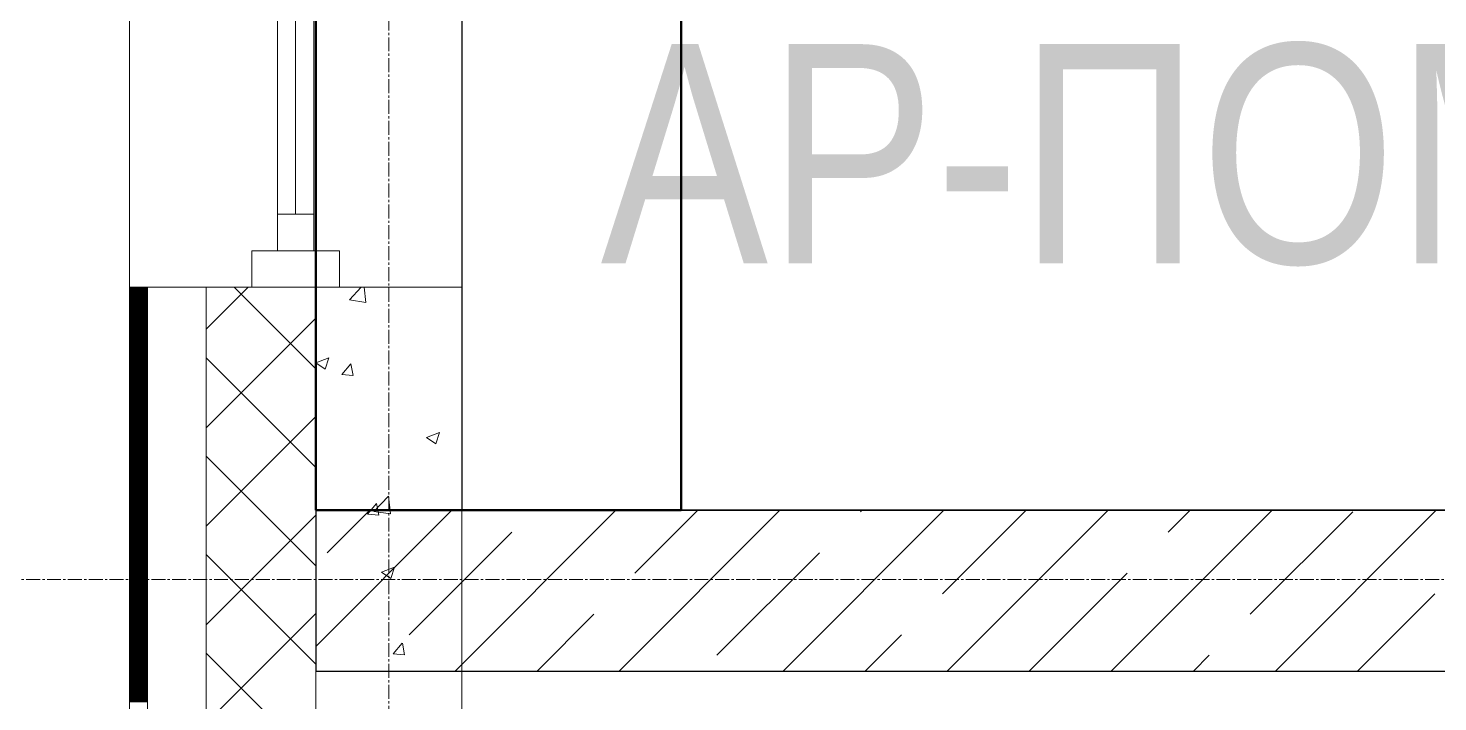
# Model space of a CAD drawing. Header units: millimetres. Extents: x -231292 to 573618, y -153144 to 564035.
# Drawn here: x 8390 to 10319, y -98312 to -97391 of the extents above; entities that cross this region are included whole.
import ezdxf
from ezdxf.enums import TextEntityAlignment as Align

# ---------------------------------------------------------------- set-up
doc = ezdxf.new("R2010")
doc.units = ezdxf.units.MM
doc.linetypes.add('CENTER2', pattern=[28.575, 19.05, -3.175, 3.175, -3.175])
doc.layers.get('0').update_dxf_attribs({"color": 250})
for name, color, linetype, lineweight in [('A-AREA', 250, 'Continuous', 15), ('A-Wall_Материал_Газоблок_Контур', 250, 'Continuous', 0), ('АР_Окна', 250, 'Continuous', 5), ('АР_Стены ЖБ', 250, 'Continuous', 35), ('АР_Стены ПЕНОблок', 250, 'Continuous', 20), ('АР_Тонкая', 250, 'Continuous', 5), ('АР_Утеплитель', 250, 'Continuous', 0), ('АР_Штриховка', 250, 'Continuous', 0), ('РД_Оси_100', 250, 'Continuous', 0)]:
    doc.layers.add(name, color=color, linetype=linetype, lineweight=lineweight)
doc.layers.add('КР_Балки-0.5', color=60, linetype='Continuous', lineweight=50, plot=False)
doc.styles.add('style1', font='ARIALN.TTF')

# ---------------------------------------------------------------- blocks, each defined once
blk = doc.blocks.new('оси_рен')
at = {"layer": 'РД_Оси_100', "color": 251, "linetype": 'CENTER2', "true_color": 0x636466}
blk.add_line((1195652.916, 135558.25), (1195652.916, 223268.25), dxfattribs=at)
blk.add_lwpolyline([(1225207.916, 186613.25), (1190197.958, 186613.25), (1189697.958, 186763.25)], dxfattribs=at)

msp = doc.modelspace()

# ---------------------------------------------------------------- linework, layer by layer
at = {"lineweight": -3}
msp.add_lwpolyline([(21283.458, -80265.283), (8983.458, -80265.283), (8983.458, -98050.283), (21283.458, -98050.283)], close=True, dxfattribs=at)
at = {"layer": 'A-Wall_Материал_Газоблок_Контур', "color": 18, "linetype": 'Continuous', "lineweight": 0, "true_color": 0x000000}
for p, q in [((8528.458, -95345.283), (8528.458, -97745.283)), ((8983.458, -97745.283), (8983.458, -95345.283))]:
    msp.add_line(p, q, dxfattribs=at)
at = {"layer": 'АР_Окна', "color": 18, "linetype": 'Continuous', "lineweight": 5, "true_color": 0x000000}
for p, q in [((8528.458, -95345.283), (8528.458, -97745.283)), ((8983.458, -95345.283), (8983.458, -97745.283)), ((8730.958, -97695.283), (8730.958, -95395.283)), ((8780.958, -95395.283), (8780.958, -97695.283)), ((8755.958, -95445.283), (8755.958, -97645.283)), ((8730.958, -97645.283), (8780.958, -97645.283)), ((8695.958, -97745.283), (8695.958, -97695.283)), ((8695.958, -97695.283), (8815.958, -97695.283)), ((8780.958, -97695.283), (8730.958, -97695.283)), ((8815.958, -97695.283), (8815.958, -97745.283)), ((8815.958, -97745.283), (8695.958, -97745.283))]:
    msp.add_line(p, q, dxfattribs=at)
at = {"layer": 'АР_Стены ЖБ', "color": 18, "linetype": 'Continuous', "lineweight": 30, "true_color": 0x000000}
for p, q in [((8783.458, -98050.283), (8783.458, -98270.283)), ((18517.76, -98050.283), (8783.458, -98050.283)), ((8783.458, -98270.283), (18517.76, -98270.283))]:
    msp.add_line(p, q, dxfattribs=at)
at = {"layer": 'АР_Стены ПЕНОблок', "color": 18, "linetype": 'Continuous', "lineweight": 20, "true_color": 0x000000}
for p, q in [((8983.458, -97745.283), (8783.458, -97745.283)), ((8783.458, -97745.283), (8783.458, -99445.283)), ((8983.458, -99445.283), (8983.458, -97745.283))]:
    msp.add_line(p, q, dxfattribs=at)
at = {"layer": 'АР_Тонкая', "color": 18, "linetype": 'Continuous', "lineweight": 5, "true_color": 0x000000}
for p, q in [((8553.458, -97745.283), (8528.458, -97745.283)), ((8528.458, -97745.283), (8528.458, -99445.283)), ((8633.458, -97745.283), (8553.458, -97745.283)), ((8553.458, -97745.283), (8553.458, -99445.283)), ((8553.458, -99445.283), (8553.458, -97745.283)), ((8633.458, -99445.283), (8633.458, -97745.283))]:
    msp.add_line(p, q, dxfattribs=at)
at = {"layer": 'АР_Утеплитель', "color": 18, "linetype": 'Continuous', "lineweight": 0, "true_color": 0x000000}
for p, q in [((8783.458, -97745.283), (8633.458, -97745.283)), ((8633.458, -97745.283), (8633.458, -99445.283)), ((8783.458, -99445.283), (8783.458, -97745.283))]:
    msp.add_line(p, q, dxfattribs=at)
at = {"layer": 'АР_Штриховка', "color": 18, "linetype": 'Continuous', "lineweight": 0, "true_color": 0x000000}
for p, q in [((8528.458, -97746.283), (8553.458, -97746.283)), ((8528.458, -97747.283), (8553.458, -97747.283)), ((8528.458, -97748.283), (8553.458, -97748.283)), ((8528.458, -97749.283), (8553.458, -97749.283)), ((8528.458, -97750.283), (8553.458, -97750.283)), ((8528.458, -97751.283), (8553.458, -97751.283)), ((8528.458, -97752.283), (8553.458, -97752.283)), ((8528.458, -97753.283), (8553.458, -97753.283)), ((8528.458, -97754.283), (8553.458, -97754.283)), ((8528.458, -97755.283), (8553.458, -97755.283)), ((8528.458, -97756.283), (8553.458, -97756.283)), ((8528.458, -97757.283), (8553.458, -97757.283)), ((8528.458, -97758.283), (8553.458, -97758.283)), ((8633.458, -97802.735), (8690.91, -97745.283)), ((8783.458, -97856.846), (8671.895, -97745.283)), ((8829.467, -97762.329), (8845.823, -97745.283)), ((8852.097, -97765.828), (8849.707, -97745.283)), ((8528.458, -97759.283), (8553.458, -97759.283)), ((8528.458, -97760.283), (8553.458, -97760.283)), ((8528.458, -97761.283), (8553.458, -97761.283)), ((8528.458, -97762.283), (8553.458, -97762.283)), ((8528.458, -97763.283), (8553.458, -97763.283)), ((8528.458, -97764.283), (8553.458, -97764.283)), ((8528.458, -97765.283), (8553.458, -97765.283)), ((8528.458, -97766.283), (8553.458, -97766.283)), ((8528.458, -97767.283), (8553.458, -97767.283)), ((8528.458, -97768.283), (8553.458, -97768.283)), ((8528.458, -97769.283), (8553.458, -97769.283)), ((8528.458, -97770.283), (8553.458, -97770.283)), ((8528.458, -97771.283), (8553.458, -97771.283)), ((8528.458, -97772.283), (8553.458, -97772.283)), ((8528.458, -97773.283), (8553.458, -97773.283)), ((8528.458, -97774.283), (8553.458, -97774.283)), ((8528.458, -97775.283), (8553.458, -97775.283)), ((8528.458, -97776.283), (8553.458, -97776.283)), ((8528.458, -97777.283), (8553.458, -97777.283)), ((8829.497, -97762.392), (8852.087, -97765.895)), ((8528.458, -97778.283), (8553.458, -97778.283)), ((8528.458, -97779.283), (8553.458, -97779.283)), ((8528.458, -97780.283), (8553.458, -97780.283)), ((8528.458, -97781.283), (8553.458, -97781.283)), ((8528.458, -97782.283), (8553.458, -97782.283)), ((8528.458, -97783.283), (8553.458, -97783.283)), ((8528.458, -97784.283), (8553.458, -97784.283)), ((8528.458, -97785.283), (8553.458, -97785.283)), ((8528.458, -97786.283), (8553.458, -97786.283)), ((8528.458, -97787.283), (8553.458, -97787.283)), ((8528.458, -97788.283), (8553.458, -97788.283)), ((8528.458, -97789.283), (8553.458, -97789.283)), ((8528.458, -97790.283), (8553.458, -97790.283)), ((8528.458, -97791.283), (8553.458, -97791.283)), ((8528.458, -97792.283), (8553.458, -97792.283)), ((8528.458, -97793.283), (8553.458, -97793.283)), ((8528.458, -97794.283), (8553.458, -97794.283)), ((8528.458, -97795.283), (8553.458, -97795.283)), ((8528.458, -97796.283), (8553.458, -97796.283)), ((8633.458, -97937.439), (8783.458, -97787.439)), ((8528.458, -97797.283), (8553.458, -97797.283)), ((8528.458, -97798.283), (8553.458, -97798.283)), ((8528.458, -97799.283), (8553.458, -97799.283)), ((8528.458, -97800.283), (8553.458, -97800.283)), ((8528.458, -97801.283), (8553.458, -97801.283)), ((8528.458, -97802.283), (8553.458, -97802.283)), ((8528.458, -97803.283), (8553.458, -97803.283)), ((8528.458, -97804.283), (8553.458, -97804.283)), ((8528.458, -97805.283), (8553.458, -97805.283)), ((8528.458, -97806.283), (8553.458, -97806.283)), ((8528.458, -97807.283), (8553.458, -97807.283)), ((8528.458, -97808.283), (8553.458, -97808.283)), ((8528.458, -97809.283), (8553.458, -97809.283)), ((8528.458, -97810.283), (8553.458, -97810.283)), ((8528.458, -97811.283), (8553.458, -97811.283)), ((8528.458, -97812.283), (8553.458, -97812.283)), ((8528.458, -97813.283), (8553.458, -97813.283)), ((8528.458, -97814.283), (8553.458, -97814.283)), ((8528.458, -97815.283), (8553.458, -97815.283)), ((8528.458, -97816.283), (8553.458, -97816.283)), ((8528.458, -97817.283), (8553.458, -97817.283)), ((8528.458, -97818.283), (8553.458, -97818.283)), ((8528.458, -97819.283), (8553.458, -97819.283)), ((8528.458, -97820.283), (8553.458, -97820.283)), ((8528.458, -97821.283), (8553.458, -97821.283)), ((8528.458, -97822.283), (8553.458, -97822.283)), ((8528.458, -97823.283), (8553.458, -97823.283)), ((8528.458, -97824.283), (8553.458, -97824.283)), ((8528.458, -97825.283), (8553.458, -97825.283)), ((8528.458, -97826.283), (8553.458, -97826.283)), ((8528.458, -97827.283), (8553.458, -97827.283)), ((8528.458, -97828.283), (8553.458, -97828.283)), ((8528.458, -97829.283), (8553.458, -97829.283)), ((8528.458, -97830.283), (8553.458, -97830.283)), ((8528.458, -97831.283), (8553.458, -97831.283)), ((8528.458, -97832.283), (8553.458, -97832.283)), ((8528.458, -97833.283), (8553.458, -97833.283)), ((8528.458, -97834.283), (8553.458, -97834.283)), ((8528.458, -97835.283), (8553.458, -97835.283)), ((8528.458, -97836.283), (8553.458, -97836.283)), ((8528.458, -97837.283), (8553.458, -97837.283)), ((8528.458, -97838.283), (8553.458, -97838.283)), ((8528.458, -97839.283), (8553.458, -97839.283)), ((8528.458, -97840.283), (8553.458, -97840.283)), ((8528.458, -97841.283), (8553.458, -97841.283)), ((8528.458, -97842.283), (8553.458, -97842.283)), ((8528.458, -97843.283), (8553.458, -97843.283)), ((8528.458, -97844.283), (8553.458, -97844.283)), ((8528.458, -97845.283), (8553.458, -97845.283)), ((8528.458, -97846.283), (8553.458, -97846.283)), ((8528.458, -97847.283), (8553.458, -97847.283)), ((8528.458, -97848.283), (8553.458, -97848.283)), ((8528.458, -97849.283), (8553.458, -97849.283)), ((8528.458, -97850.283), (8553.458, -97850.283)), ((8528.458, -97851.283), (8553.458, -97851.283)), ((8528.458, -97852.283), (8553.458, -97852.283)), ((8528.458, -97853.283), (8553.458, -97853.283)), ((8528.458, -97854.283), (8553.458, -97854.283)), ((8783.458, -97991.55), (8633.458, -97841.55)), ((8783.552, -97848.584), (8796.187, -97857.106)), ((8783.571, -97848.543), (8801.356, -97841.716)), ((8796.193, -97857.108), (8801.343, -97841.759)), ((8819.153, -97864.765), (8831.398, -97850.171)), ((8834.489, -97866.065), (8831.552, -97850.144)), ((8528.458, -97855.283), (8553.458, -97855.283)), ((8528.458, -97856.283), (8553.458, -97856.283)), ((8528.458, -97857.283), (8553.458, -97857.283)), ((8528.458, -97858.283), (8553.458, -97858.283)), ((8528.458, -97859.283), (8553.458, -97859.283)), ((8528.458, -97860.283), (8553.458, -97860.283)), ((8528.458, -97861.283), (8553.458, -97861.283)), ((8528.458, -97862.283), (8553.458, -97862.283)), ((8528.458, -97863.283), (8553.458, -97863.283)), ((8528.458, -97864.283), (8553.458, -97864.283)), ((8528.458, -97865.283), (8553.458, -97865.283)), ((8528.458, -97866.283), (8553.458, -97866.283)), ((8528.458, -97867.283), (8553.458, -97867.283)), ((8528.458, -97868.283), (8553.458, -97868.283)), ((8528.458, -97869.283), (8553.458, -97869.283)), ((8528.458, -97870.283), (8553.458, -97870.283)), ((8528.458, -97871.283), (8553.458, -97871.283)), ((8528.458, -97872.283), (8553.458, -97872.283)), ((8528.458, -97873.283), (8553.458, -97873.283)), ((8819.153, -97864.765), (8834.335, -97866.093)), ((8528.458, -97874.283), (8553.458, -97874.283)), ((8528.458, -97875.283), (8553.458, -97875.283)), ((8528.458, -97876.283), (8553.458, -97876.283)), ((8528.458, -97877.283), (8553.458, -97877.283)), ((8528.458, -97878.283), (8553.458, -97878.283)), ((8528.458, -97879.283), (8553.458, -97879.283)), ((8528.458, -97880.283), (8553.458, -97880.283)), ((8528.458, -97881.283), (8553.458, -97881.283)), ((8528.458, -97882.283), (8553.458, -97882.283)), ((8528.458, -97883.283), (8553.458, -97883.283)), ((8528.458, -97884.283), (8553.458, -97884.283)), ((8528.458, -97885.283), (8553.458, -97885.283)), ((8528.458, -97886.283), (8553.458, -97886.283)), ((8528.458, -97887.283), (8553.458, -97887.283)), ((8528.458, -97888.283), (8553.458, -97888.283)), ((8528.458, -97889.283), (8553.458, -97889.283)), ((8528.458, -97890.283), (8553.458, -97890.283)), ((8528.458, -97891.283), (8553.458, -97891.283)), ((8528.458, -97892.283), (8553.458, -97892.283)), ((8528.458, -97893.283), (8553.458, -97893.283)), ((8528.458, -97894.283), (8553.458, -97894.283)), ((8528.458, -97895.283), (8553.458, -97895.283)), ((8528.458, -97896.283), (8553.458, -97896.283)), ((8528.458, -97897.283), (8553.458, -97897.283)), ((8528.458, -97898.283), (8553.458, -97898.283)), ((8528.458, -97899.283), (8553.458, -97899.283)), ((8528.458, -97900.283), (8553.458, -97900.283)), ((8528.458, -97901.283), (8553.458, -97901.283)), ((8528.458, -97902.283), (8553.458, -97902.283)), ((8528.458, -97903.283), (8553.458, -97903.283)), ((8528.458, -97904.283), (8553.458, -97904.283)), ((8528.458, -97905.283), (8553.458, -97905.283)), ((8528.458, -97906.283), (8553.458, -97906.283)), ((8528.458, -97907.283), (8553.458, -97907.283)), ((8528.458, -97908.283), (8553.458, -97908.283)), ((8528.458, -97909.283), (8553.458, -97909.283)), ((8528.458, -97910.283), (8553.458, -97910.283)), ((8528.458, -97911.283), (8553.458, -97911.283)), ((8528.458, -97912.283), (8553.458, -97912.283)), ((8528.458, -97913.283), (8553.458, -97913.283)), ((8528.458, -97914.283), (8553.458, -97914.283)), ((8528.458, -97915.283), (8553.458, -97915.283)), ((8528.458, -97916.283), (8553.458, -97916.283)), ((8528.458, -97917.283), (8553.458, -97917.283)), ((8528.458, -97918.283), (8553.458, -97918.283)), ((8528.458, -97919.283), (8553.458, -97919.283)), ((8528.458, -97920.283), (8553.458, -97920.283)), ((8528.458, -97921.283), (8553.458, -97921.283)), ((8528.458, -97922.283), (8553.458, -97922.283)), ((8528.458, -97923.283), (8553.458, -97923.283)), ((8528.458, -97924.283), (8553.458, -97924.283)), ((8528.458, -97925.283), (8553.458, -97925.283)), ((8528.458, -97926.283), (8553.458, -97926.283)), ((8528.458, -97927.283), (8553.458, -97927.283)), ((8528.458, -97928.283), (8553.458, -97928.283)), ((8528.458, -97929.283), (8553.458, -97929.283)), ((8528.458, -97930.283), (8553.458, -97930.283)), ((8528.458, -97931.283), (8553.458, -97931.283)), ((8633.458, -98072.143), (8783.458, -97922.143)), ((8528.458, -97932.283), (8553.458, -97932.283)), ((8528.458, -97933.283), (8553.458, -97933.283)), ((8528.458, -97934.283), (8553.458, -97934.283)), ((8528.458, -97935.283), (8553.458, -97935.283)), ((8528.458, -97936.283), (8553.458, -97936.283)), ((8528.458, -97937.283), (8553.458, -97937.283)), ((8528.458, -97938.283), (8553.458, -97938.283)), ((8528.458, -97939.283), (8553.458, -97939.283)), ((8528.458, -97940.283), (8553.458, -97940.283)), ((8528.458, -97941.283), (8553.458, -97941.283)), ((8528.458, -97942.283), (8553.458, -97942.283)), ((8528.458, -97943.283), (8553.458, -97943.283)), ((8528.458, -97944.283), (8553.458, -97944.283)), ((8528.458, -97945.283), (8553.458, -97945.283)), ((8528.458, -97946.283), (8553.458, -97946.283)), ((8528.458, -97947.283), (8553.458, -97947.283)), ((8528.458, -97948.283), (8553.458, -97948.283)), ((8528.458, -97949.283), (8553.458, -97949.283)), ((8528.458, -97950.283), (8553.458, -97950.283)), ((8528.458, -97951.283), (8553.458, -97951.283)), ((8935.167, -97950.85), (8947.801, -97959.372)), ((8935.185, -97950.808), (8952.97, -97943.981)), ((8947.807, -97959.374), (8952.957, -97944.025)), ((8528.458, -97952.283), (8553.458, -97952.283)), ((8528.458, -97953.283), (8553.458, -97953.283)), ((8528.458, -97954.283), (8553.458, -97954.283)), ((8528.458, -97955.283), (8553.458, -97955.283)), ((8528.458, -97956.283), (8553.458, -97956.283)), ((8528.458, -97957.283), (8553.458, -97957.283)), ((8528.458, -97958.283), (8553.458, -97958.283)), ((8528.458, -97959.283), (8553.458, -97959.283)), ((8528.458, -97960.283), (8553.458, -97960.283)), ((8528.458, -97961.283), (8553.458, -97961.283)), ((8528.458, -97962.283), (8553.458, -97962.283)), ((8528.458, -97963.283), (8553.458, -97963.283)), ((8528.458, -97964.283), (8553.458, -97964.283)), ((8528.458, -97965.283), (8553.458, -97965.283)), ((8528.458, -97966.283), (8553.458, -97966.283)), ((8528.458, -97967.283), (8553.458, -97967.283)), ((8528.458, -97968.283), (8553.458, -97968.283)), ((8528.458, -97969.283), (8553.458, -97969.283)), ((8528.458, -97970.283), (8553.458, -97970.283)), ((8528.458, -97971.283), (8553.458, -97971.283)), ((8528.458, -97972.283), (8553.458, -97972.283)), ((8528.458, -97973.283), (8553.458, -97973.283)), ((8528.458, -97974.283), (8553.458, -97974.283)), ((8528.458, -97975.283), (8553.458, -97975.283)), ((8528.458, -97976.283), (8553.458, -97976.283)), ((8528.458, -97977.283), (8553.458, -97977.283)), ((8528.458, -97978.283), (8553.458, -97978.283)), ((8528.458, -97979.283), (8553.458, -97979.283)), ((8528.458, -97980.283), (8553.458, -97980.283)), ((8528.458, -97981.283), (8553.458, -97981.283)), ((8528.458, -97982.283), (8553.458, -97982.283)), ((8528.458, -97983.283), (8553.458, -97983.283)), ((8528.458, -97984.283), (8553.458, -97984.283)), ((8528.458, -97985.283), (8553.458, -97985.283)), ((8528.458, -97986.283), (8553.458, -97986.283)), ((8528.458, -97987.283), (8553.458, -97987.283)), ((8528.458, -97988.283), (8553.458, -97988.283)), ((8528.458, -97989.283), (8553.458, -97989.283)), ((8783.458, -98126.254), (8633.458, -97976.254)), ((8528.458, -97990.283), (8553.458, -97990.283)), ((8528.458, -97991.283), (8553.458, -97991.283)), ((8528.458, -97992.283), (8553.458, -97992.283)), ((8528.458, -97993.283), (8553.458, -97993.283)), ((8528.458, -97994.283), (8553.458, -97994.283)), ((8528.458, -97995.283), (8553.458, -97995.283)), ((8528.458, -97996.283), (8553.458, -97996.283)), ((8528.458, -97997.283), (8553.458, -97997.283)), ((8528.458, -97998.283), (8553.458, -97998.283)), ((8528.458, -97999.283), (8553.458, -97999.283)), ((8528.458, -98000.283), (8553.458, -98000.283)), ((8528.458, -98001.283), (8553.458, -98001.283)), ((8528.458, -98002.283), (8553.458, -98002.283)), ((8528.458, -98003.283), (8553.458, -98003.283)), ((8528.458, -98004.283), (8553.458, -98004.283)), ((8528.458, -98005.283), (8553.458, -98005.283)), ((8528.458, -98006.283), (8553.458, -98006.283)), ((8528.458, -98007.283), (8553.458, -98007.283)), ((8528.458, -98008.283), (8553.458, -98008.283)), ((8528.458, -98009.283), (8553.458, -98009.283)), ((8528.458, -98010.283), (8553.458, -98010.283)), ((8528.458, -98011.283), (8553.458, -98011.283)), ((8528.458, -98012.283), (8553.458, -98012.283)), ((8528.458, -98013.283), (8553.458, -98013.283)), ((8528.458, -98014.283), (8553.458, -98014.283)), ((8528.458, -98015.283), (8553.458, -98015.283)), ((8528.458, -98016.283), (8553.458, -98016.283)), ((8528.458, -98017.283), (8553.458, -98017.283)), ((8528.458, -98018.283), (8553.458, -98018.283)), ((8528.458, -98019.283), (8553.458, -98019.283)), ((8528.458, -98020.283), (8553.458, -98020.283)), ((8528.458, -98021.283), (8553.458, -98021.283)), ((8528.458, -98022.283), (8553.458, -98022.283)), ((8528.458, -98023.283), (8553.458, -98023.283)), ((8528.458, -98024.283), (8553.458, -98024.283)), ((8528.458, -98025.283), (8553.458, -98025.283)), ((8528.458, -98026.283), (8553.458, -98026.283)), ((8528.458, -98027.283), (8553.458, -98027.283)), ((8528.458, -98028.283), (8553.458, -98028.283)), ((8528.458, -98029.283), (8553.458, -98029.283)), ((8528.458, -98030.283), (8553.458, -98030.283)), ((8528.458, -98031.283), (8553.458, -98031.283)), ((8528.458, -98032.283), (8553.458, -98032.283)), ((8528.458, -98033.283), (8553.458, -98033.283)), ((8528.458, -98034.283), (8553.458, -98034.283)), ((8528.458, -98035.283), (8553.458, -98035.283)), ((8528.458, -98036.283), (8553.458, -98036.283)), ((8528.458, -98037.283), (8553.458, -98037.283)), ((8528.458, -98038.283), (8553.458, -98038.283)), ((8528.458, -98039.283), (8553.458, -98039.283)), ((8528.458, -98040.283), (8553.458, -98040.283)), ((8528.458, -98041.283), (8553.458, -98041.283)), ((8528.458, -98042.283), (8553.458, -98042.283)), ((8528.458, -98043.283), (8553.458, -98043.283)), ((8528.458, -98044.283), (8553.458, -98044.283)), ((8528.458, -98045.283), (8553.458, -98045.283)), ((8528.458, -98046.283), (8553.458, -98046.283)), ((8528.458, -98047.283), (8553.458, -98047.283)), ((8854.396, -98055.821), (8866.641, -98041.228)), ((8863.142, -98051.798), (8882.926, -98031.179)), ((8869.731, -98057.122), (8866.795, -98041.2)), ((8885.772, -98055.297), (8882.966, -98031.174)), ((8528.458, -98048.283), (8553.458, -98048.283)), ((8528.458, -98049.283), (8553.458, -98049.283)), ((8528.458, -98050.283), (8553.458, -98050.283)), ((8528.458, -98051.283), (8553.458, -98051.283)), ((8528.458, -98052.283), (8553.458, -98052.283)), ((8528.458, -98053.283), (8553.458, -98053.283)), ((8528.458, -98054.283), (8553.458, -98054.283)), ((8528.458, -98055.283), (8553.458, -98055.283)), ((8528.458, -98056.283), (8553.458, -98056.283)), ((8528.458, -98057.283), (8553.458, -98057.283)), ((8528.458, -98058.283), (8553.458, -98058.283)), ((8528.458, -98059.283), (8553.458, -98059.283)), ((8528.458, -98060.283), (8553.458, -98060.283)), ((8528.458, -98061.283), (8553.458, -98061.283)), ((8528.458, -98062.283), (8553.458, -98062.283)), ((8528.458, -98063.283), (8553.458, -98063.283)), ((8528.458, -98064.283), (8553.458, -98064.283)), ((8528.458, -98065.283), (8553.458, -98065.283)), ((8528.458, -98066.283), (8553.458, -98066.283)), ((8633.458, -98206.846), (8783.458, -98056.846)), ((8854.396, -98055.822), (8869.578, -98057.15)), ((8863.171, -98051.86), (8885.761, -98055.363)), ((8528.458, -98067.283), (8553.458, -98067.283)), ((8528.458, -98068.283), (8553.458, -98068.283)), ((8528.458, -98069.283), (8553.458, -98069.283)), ((8528.458, -98070.283), (8553.458, -98070.283)), ((8528.458, -98071.283), (8553.458, -98071.283)), ((8528.458, -98072.283), (8553.458, -98072.283)), ((8528.458, -98073.283), (8553.458, -98073.283)), ((8528.458, -98074.283), (8553.458, -98074.283)), ((8528.458, -98075.283), (8553.458, -98075.283)), ((8528.458, -98076.283), (8553.458, -98076.283)), ((8528.458, -98077.283), (8553.458, -98077.283)), ((8528.458, -98078.283), (8553.458, -98078.283)), ((8528.458, -98079.283), (8553.458, -98079.283)), ((8528.458, -98080.283), (8553.458, -98080.283)), ((8528.458, -98081.283), (8553.458, -98081.283)), ((8528.458, -98082.283), (8553.458, -98082.283)), ((8528.458, -98083.283), (8553.458, -98083.283)), ((8528.458, -98084.283), (8553.458, -98084.283)), ((8528.458, -98085.283), (8553.458, -98085.283)), ((8528.458, -98086.283), (8553.458, -98086.283)), ((8528.458, -98087.283), (8553.458, -98087.283)), ((8528.458, -98088.283), (8553.458, -98088.283)), ((8528.458, -98089.283), (8553.458, -98089.283)), ((8528.458, -98090.283), (8553.458, -98090.283)), ((8528.458, -98091.283), (8553.458, -98091.283)), ((8528.458, -98092.283), (8553.458, -98092.283)), ((8528.458, -98093.283), (8553.458, -98093.283)), ((8528.458, -98094.283), (8553.458, -98094.283)), ((8528.458, -98095.283), (8553.458, -98095.283)), ((8528.458, -98096.283), (8553.458, -98096.283)), ((8528.458, -98097.283), (8553.458, -98097.283)), ((8528.458, -98098.283), (8553.458, -98098.283)), ((8528.458, -98099.283), (8553.458, -98099.283)), ((8528.458, -98100.283), (8553.458, -98100.283)), ((8528.458, -98101.283), (8553.458, -98101.283)), ((8528.458, -98102.283), (8553.458, -98102.283)), ((8528.458, -98103.283), (8553.458, -98103.283)), ((8528.458, -98104.283), (8553.458, -98104.283)), ((8528.458, -98105.283), (8553.458, -98105.283)), ((8528.458, -98106.283), (8553.458, -98106.283)), ((8528.458, -98107.283), (8553.458, -98107.283)), ((8528.458, -98108.283), (8553.458, -98108.283)), ((8528.458, -98109.283), (8553.458, -98109.283)), ((8528.458, -98110.283), (8553.458, -98110.283)), ((8528.458, -98111.283), (8553.458, -98111.283)), ((8528.458, -98112.283), (8553.458, -98112.283)), ((8528.458, -98113.283), (8553.458, -98113.283)), ((8528.458, -98114.283), (8553.458, -98114.283)), ((8528.458, -98115.283), (8553.458, -98115.283)), ((8528.458, -98116.283), (8553.458, -98116.283)), ((8528.458, -98117.283), (8553.458, -98117.283)), ((8528.458, -98118.283), (8553.458, -98118.283)), ((8528.458, -98119.283), (8553.458, -98119.283)), ((8528.458, -98120.283), (8553.458, -98120.283)), ((8528.458, -98121.283), (8553.458, -98121.283)), ((8528.458, -98122.283), (8553.458, -98122.283)), ((8528.458, -98123.283), (8553.458, -98123.283)), ((8528.458, -98124.283), (8553.458, -98124.283)), ((8783.458, -98260.958), (8633.458, -98110.958)), ((8528.458, -98125.283), (8553.458, -98125.283)), ((8528.458, -98126.283), (8553.458, -98126.283)), ((8528.458, -98127.283), (8553.458, -98127.283)), ((8528.458, -98128.283), (8553.458, -98128.283)), ((8528.458, -98129.283), (8553.458, -98129.283)), ((8528.458, -98130.283), (8553.458, -98130.283)), ((8528.458, -98131.283), (8553.458, -98131.283)), ((8528.458, -98132.283), (8553.458, -98132.283)), ((8528.458, -98133.283), (8553.458, -98133.283)), ((8528.458, -98134.283), (8553.458, -98134.283)), ((8528.458, -98135.283), (8553.458, -98135.283)), ((8528.458, -98136.283), (8553.458, -98136.283)), ((8528.458, -98137.283), (8553.458, -98137.283)), ((8528.458, -98138.283), (8553.458, -98138.283)), ((8528.458, -98139.283), (8553.458, -98139.283)), ((8528.458, -98140.283), (8553.458, -98140.283)), ((8528.458, -98141.283), (8553.458, -98141.283)), ((8528.458, -98142.283), (8553.458, -98142.283)), ((8528.458, -98143.283), (8553.458, -98143.283)), ((8873.365, -98135.037), (8885.999, -98143.56)), ((8873.383, -98134.996), (8891.168, -98128.169)), ((8886.005, -98143.562), (8891.155, -98128.213)), ((8528.458, -98144.283), (8553.458, -98144.283)), ((8528.458, -98145.283), (8553.458, -98145.283)), ((8528.458, -98146.283), (8553.458, -98146.283)), ((8528.458, -98147.283), (8553.458, -98147.283)), ((8528.458, -98148.283), (8553.458, -98148.283)), ((8528.458, -98149.283), (8553.458, -98149.283)), ((8528.458, -98150.283), (8553.458, -98150.283)), ((8528.458, -98151.283), (8553.458, -98151.283)), ((8528.458, -98152.283), (8553.458, -98152.283)), ((8528.458, -98153.283), (8553.458, -98153.283)), ((8528.458, -98154.283), (8553.458, -98154.283)), ((8528.458, -98155.283), (8553.458, -98155.283)), ((8528.458, -98156.283), (8553.458, -98156.283)), ((8528.458, -98157.283), (8553.458, -98157.283)), ((8528.458, -98158.283), (8553.458, -98158.283)), ((8528.458, -98159.283), (8553.458, -98159.283)), ((8528.458, -98160.283), (8553.458, -98160.283)), ((8528.458, -98161.283), (8553.458, -98161.283)), ((8528.458, -98162.283), (8553.458, -98162.283)), ((8528.458, -98163.283), (8553.458, -98163.283)), ((8528.458, -98164.283), (8553.458, -98164.283)), ((8528.458, -98165.283), (8553.458, -98165.283)), ((8528.458, -98166.283), (8553.458, -98166.283)), ((8528.458, -98167.283), (8553.458, -98167.283)), ((8528.458, -98168.283), (8553.458, -98168.283)), ((8528.458, -98169.283), (8553.458, -98169.283)), ((8528.458, -98170.283), (8553.458, -98170.283)), ((8528.458, -98171.283), (8553.458, -98171.283)), ((8528.458, -98172.283), (8553.458, -98172.283)), ((8528.458, -98173.283), (8553.458, -98173.283)), ((8528.458, -98174.283), (8553.458, -98174.283)), ((8528.458, -98175.283), (8553.458, -98175.283)), ((8528.458, -98176.283), (8553.458, -98176.283)), ((8528.458, -98177.283), (8553.458, -98177.283)), ((8528.458, -98178.283), (8553.458, -98178.283)), ((8528.458, -98179.283), (8553.458, -98179.283)), ((8528.458, -98180.283), (8553.458, -98180.283)), ((8528.458, -98181.283), (8553.458, -98181.283)), ((8528.458, -98182.283), (8553.458, -98182.283)), ((8528.458, -98183.283), (8553.458, -98183.283)), ((8528.458, -98184.283), (8553.458, -98184.283)), ((8528.458, -98185.283), (8553.458, -98185.283)), ((8528.458, -98186.283), (8553.458, -98186.283)), ((8528.458, -98187.283), (8553.458, -98187.283)), ((8528.458, -98188.283), (8553.458, -98188.283)), ((8528.458, -98189.283), (8553.458, -98189.283)), ((8528.458, -98190.283), (8553.458, -98190.283)), ((8528.458, -98191.283), (8553.458, -98191.283)), ((8528.458, -98192.283), (8553.458, -98192.283)), ((8528.458, -98193.283), (8553.458, -98193.283)), ((8528.458, -98194.283), (8553.458, -98194.283)), ((8528.458, -98195.283), (8553.458, -98195.283)), ((8528.458, -98196.283), (8553.458, -98196.283)), ((8528.458, -98197.283), (8553.458, -98197.283)), ((8528.458, -98198.283), (8553.458, -98198.283)), ((8528.458, -98199.283), (8553.458, -98199.283)), ((8528.458, -98200.283), (8553.458, -98200.283)), ((8528.458, -98201.283), (8553.458, -98201.283)), ((8633.458, -98341.55), (8783.458, -98191.55)), ((8528.458, -98202.283), (8553.458, -98202.283)), ((8528.458, -98203.283), (8553.458, -98203.283)), ((8528.458, -98204.283), (8553.458, -98204.283)), ((8528.458, -98205.283), (8553.458, -98205.283)), ((8528.458, -98206.283), (8553.458, -98206.283)), ((8528.458, -98207.283), (8553.458, -98207.283)), ((8528.458, -98208.283), (8553.458, -98208.283)), ((8528.458, -98209.283), (8553.458, -98209.283)), ((8528.458, -98210.283), (8553.458, -98210.283)), ((8528.458, -98211.283), (8553.458, -98211.283)), ((8528.458, -98212.283), (8553.458, -98212.283)), ((8528.458, -98213.283), (8553.458, -98213.283)), ((8528.458, -98214.283), (8553.458, -98214.283)), ((8528.458, -98215.283), (8553.458, -98215.283)), ((8528.458, -98216.283), (8553.458, -98216.283)), ((8528.458, -98217.283), (8553.458, -98217.283)), ((8528.458, -98218.283), (8553.458, -98218.283)), ((8528.458, -98219.283), (8553.458, -98219.283)), ((8528.458, -98220.283), (8553.458, -98220.283)), ((8528.458, -98221.283), (8553.458, -98221.283)), ((8528.458, -98222.283), (8553.458, -98222.283)), ((8528.458, -98223.283), (8553.458, -98223.283)), ((8528.458, -98224.283), (8553.458, -98224.283)), ((8528.458, -98225.283), (8553.458, -98225.283)), ((8528.458, -98226.283), (8553.458, -98226.283)), ((8528.458, -98227.283), (8553.458, -98227.283)), ((8528.458, -98228.283), (8553.458, -98228.283)), ((8528.458, -98229.283), (8553.458, -98229.283)), ((8528.458, -98230.283), (8553.458, -98230.283)), ((8528.458, -98231.283), (8553.458, -98231.283)), ((8528.458, -98232.283), (8553.458, -98232.283)), ((8528.458, -98233.283), (8553.458, -98233.283)), ((8528.458, -98234.283), (8553.458, -98234.283)), ((8528.458, -98235.283), (8553.458, -98235.283)), ((8528.458, -98236.283), (8553.458, -98236.283)), ((8528.458, -98237.283), (8553.458, -98237.283)), ((8528.458, -98238.283), (8553.458, -98238.283)), ((8528.458, -98239.283), (8553.458, -98239.283)), ((8528.458, -98240.283), (8553.458, -98240.283)), ((8889.639, -98246.878), (8901.885, -98232.285)), ((8904.974, -98248.179), (8902.037, -98232.257)), ((8528.458, -98241.283), (8553.458, -98241.283)), ((8528.458, -98242.283), (8553.458, -98242.283)), ((8528.458, -98243.283), (8553.458, -98243.283)), ((8528.458, -98244.283), (8553.458, -98244.283)), ((8528.458, -98245.283), (8553.458, -98245.283)), ((8528.458, -98246.283), (8553.458, -98246.283)), ((8528.458, -98247.283), (8553.458, -98247.283)), ((8528.458, -98248.283), (8553.458, -98248.283)), ((8528.458, -98249.283), (8553.458, -98249.283)), ((8528.458, -98250.283), (8553.458, -98250.283)), ((8528.458, -98251.283), (8553.458, -98251.283)), ((8528.458, -98252.283), (8553.458, -98252.283)), ((8528.458, -98253.283), (8553.458, -98253.283)), ((8528.458, -98254.283), (8553.458, -98254.283)), ((8528.458, -98255.283), (8553.458, -98255.283)), ((8528.458, -98256.283), (8553.458, -98256.283)), ((8528.458, -98257.283), (8553.458, -98257.283)), ((8528.458, -98258.283), (8553.458, -98258.283)), ((8528.458, -98259.283), (8553.458, -98259.283)), ((8783.458, -98395.662), (8633.458, -98245.662)), ((8889.639, -98246.879), (8904.821, -98248.207)), ((8528.458, -98260.283), (8553.458, -98260.283)), ((8528.458, -98261.283), (8553.458, -98261.283)), ((8528.458, -98262.283), (8553.458, -98262.283)), ((8528.458, -98263.283), (8553.458, -98263.283)), ((8528.458, -98264.283), (8553.458, -98264.283)), ((8528.458, -98265.283), (8553.458, -98265.283)), ((8528.458, -98266.283), (8553.458, -98266.283)), ((8528.458, -98267.283), (8553.458, -98267.283)), ((8528.458, -98268.283), (8553.458, -98268.283)), ((8528.458, -98269.283), (8553.458, -98269.283)), ((8528.458, -98270.283), (8553.458, -98270.283)), ((8528.458, -98271.283), (8553.458, -98271.283)), ((8528.458, -98272.283), (8553.458, -98272.283)), ((8528.458, -98273.283), (8553.458, -98273.283)), ((8528.458, -98274.283), (8553.458, -98274.283)), ((8528.458, -98275.283), (8553.458, -98275.283)), ((8528.458, -98276.283), (8553.458, -98276.283)), ((8528.458, -98277.283), (8553.458, -98277.283)), ((8528.458, -98278.283), (8553.458, -98278.283)), ((8528.458, -98279.283), (8553.458, -98279.283)), ((8528.458, -98280.283), (8553.458, -98280.283)), ((8528.458, -98281.283), (8553.458, -98281.283)), ((8528.458, -98282.283), (8553.458, -98282.283)), ((8528.458, -98283.283), (8553.458, -98283.283)), ((8528.458, -98284.283), (8553.458, -98284.283)), ((8528.458, -98285.283), (8553.458, -98285.283)), ((8528.458, -98286.283), (8553.458, -98286.283)), ((8528.458, -98287.283), (8553.458, -98287.283)), ((8528.458, -98288.283), (8553.458, -98288.283)), ((8528.458, -98289.283), (8553.458, -98289.283)), ((8528.458, -98290.283), (8553.458, -98290.283)), ((8528.458, -98291.283), (8553.458, -98291.283)), ((8528.458, -98292.283), (8553.458, -98292.283)), ((8528.458, -98293.283), (8553.458, -98293.283)), ((8528.458, -98294.283), (8553.458, -98294.283)), ((8528.458, -98295.283), (8553.458, -98295.283)), ((8528.458, -98296.283), (8553.458, -98296.283)), ((8528.458, -98297.283), (8553.458, -98297.283)), ((8528.458, -98298.283), (8553.458, -98298.283)), ((8528.458, -98299.283), (8553.458, -98299.283)), ((8528.458, -98300.283), (8553.458, -98300.283)), ((8528.458, -98301.283), (8553.458, -98301.283)), ((8528.458, -98302.283), (8553.458, -98302.283)), ((8528.458, -98303.283), (8553.458, -98303.283)), ((8528.458, -98304.283), (8553.458, -98304.283)), ((8528.458, -98305.283), (8553.458, -98305.283)), ((8528.458, -98306.283), (8553.458, -98306.283)), ((8528.458, -98307.283), (8553.458, -98307.283)), ((8528.458, -98308.283), (8553.458, -98308.283)), ((8528.458, -98309.283), (8553.458, -98309.283)), ((8528.458, -98310.283), (8553.458, -98310.283)), ((8528.458, -98311.283), (8553.458, -98311.283)), ((8528.458, -98312.283), (8553.458, -98312.283))]:
    msp.add_line(p, q, dxfattribs=at)
at = {"layer": 'АР_Штриховка', "color": 18, "linetype": 'Continuous', "lineweight": 5, "true_color": 0x000000}
for p, q in [((8783.458, -98236.452), (8969.627, -98050.283)), ((8799.268, -98108.388), (8857.374, -98050.283)), ((8974.133, -98270.283), (9194.133, -98050.283)), ((9198.64, -98270.283), (9418.64, -98050.283)), ((9220.218, -98136.452), (9306.386, -98050.283)), ((9423.146, -98270.283), (9643.146, -98050.283)), ((9528.914, -98052.262), (9530.893, -98050.283)), ((9641.167, -98164.515), (9755.399, -98050.283)), ((9647.652, -98270.283), (9867.652, -98050.283)), ((9872.159, -98270.283), (10092.159, -98050.283)), ((9949.863, -98080.325), (9979.906, -98050.283)), ((10062.117, -98192.578), (10202.433, -98052.262)), ((10096.665, -98270.283), (10316.665, -98050.283)), ((8911.521, -98220.641), (9051.838, -98080.325)), ((9332.471, -98248.705), (9472.787, -98108.388)), ((9759.906, -98270.283), (9893.737, -98136.452)), ((10208.918, -98270.283), (10314.686, -98164.515)), ((9086.386, -98270.283), (9164.091, -98192.578)), ((9535.399, -98270.283), (9585.041, -98220.641)), ((9984.412, -98270.283), (10005.99, -98248.705))]:
    msp.add_line(p, q, dxfattribs=at)
at = {"layer": 'КР_Балки-0.5', "color": 18, "ltscale": 200, "true_color": 0x000000}
for p, q in [((8783.458, -98050.283), (8783.458, -71545.283)), ((8783.458, -98050.283), (8783.458, -71545.283)), ((9283.458, -71545.283), (9283.458, -98050.283)), ((9283.458, -71545.283), (9283.458, -98050.283)), ((9283.458, -98050.283), (8783.458, -98050.283)), ((9283.458, -98050.283), (8783.458, -98050.283))]:
    msp.add_line(p, q, dxfattribs=at)

# ---------------------------------------------------------------- block references
at = {"rotation": 359.999868838025}
msp.add_blockref('оси_рен', (-1186769.82, -284755.728), dxfattribs=at)

# ---------------------------------------------------------------- texts
at = {"layer": 'A-AREA', "color": 18, "true_color": 0x000000, "style": 'style1'}
msp.add_attdef('АР-ПОМЕЩЕНИЕ:ПЛОЩАДЬ', text='00', height=300, dxfattribs=at).set_placement((11535.927, -97603.769), align=Align.MIDDLE)

doc.saveas('drawing.dxf')
